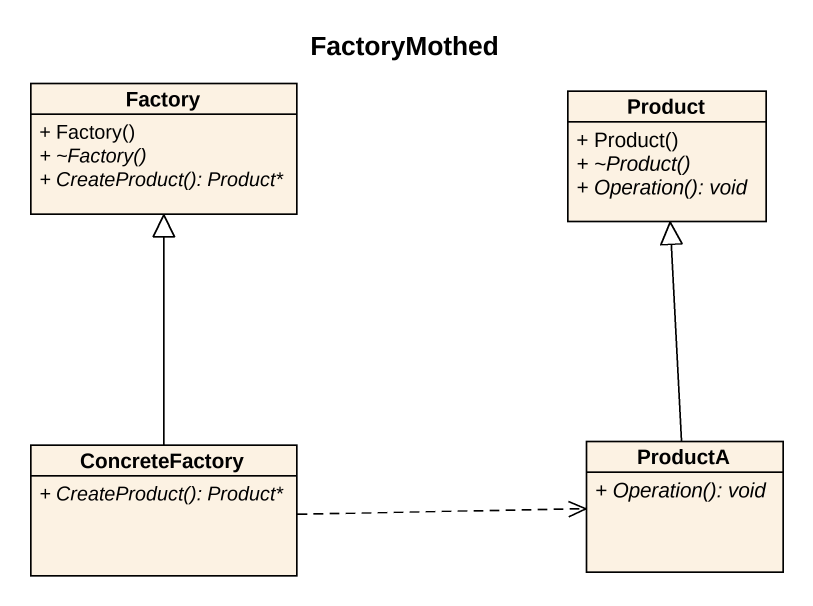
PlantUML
@startuml
title FactoryMothed
hide circle
hide empty members
skinparam classAttributeIconSize 0
class Factory {
  + Factory()
  {abstract} + ~Factory()
  {abstract} + CreateProduct(): Product*
}
class Product {
  + Product()
  {abstract} + ~Product()
  {abstract} + Operation(): void
}
class ConcreteFactory {
  {abstract} + CreateProduct(): Product*
}
class ProductA {
  {abstract} + Operation(): void
}
ConcreteFactory -up-|> Factory
ConcreteFactory .right.> ProductA
ProductA -up-|> Product
@enduml
